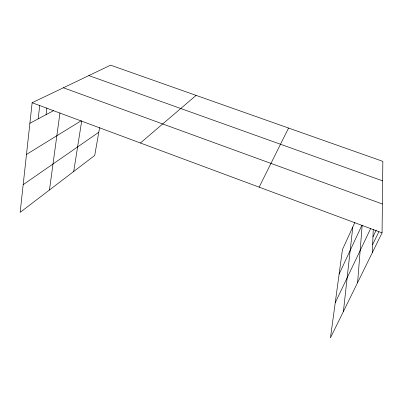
<?xml version="1.0" encoding="UTF-8"?>
<svg xmlns="http://www.w3.org/2000/svg" width="403" height="403" viewBox="0 0 403 403"><rect width="100%" height="100%" fill="white"/><g stroke="black" fill="none" stroke-linecap="round" stroke-linejoin="round"><path stroke-width="0.6" d="M354.882 222.436L342.454 249.578L330.465 337.83L382.059 232.853L382.85 161.361L110.588 65.17L32.139 102.74L20.15 212.366L94.725 155.437L99.627 127.544M372.312 252.681L373.264 229.488M357.602 282.609L362.171 225.217M343.406 311.504L352.786 227.01M38.159 118.87L39.726 105.445M46.048 114.659L46.889 107.868M49.458 189.994L59.966 112.9M73.729 171.466L81.688 120.996M339.119 274.111L361.965 225.151M335.225 302.774L370.674 228.516M372.961 236.838L376.231 230.078M372.644 244.556L378.885 231.755M259.144 187.148L288.563 128.048M140.41 143L196.105 95.38M23.178 184.67L98.8 132.239M26.487 154.43L81.25 120.724M29.893 123.283L53.589 110.634M88.856 75.578L382.633 180.851M63.392 87.773L382.376 203.994M32.139 102.74L382.059 232.853"/></g></svg>
